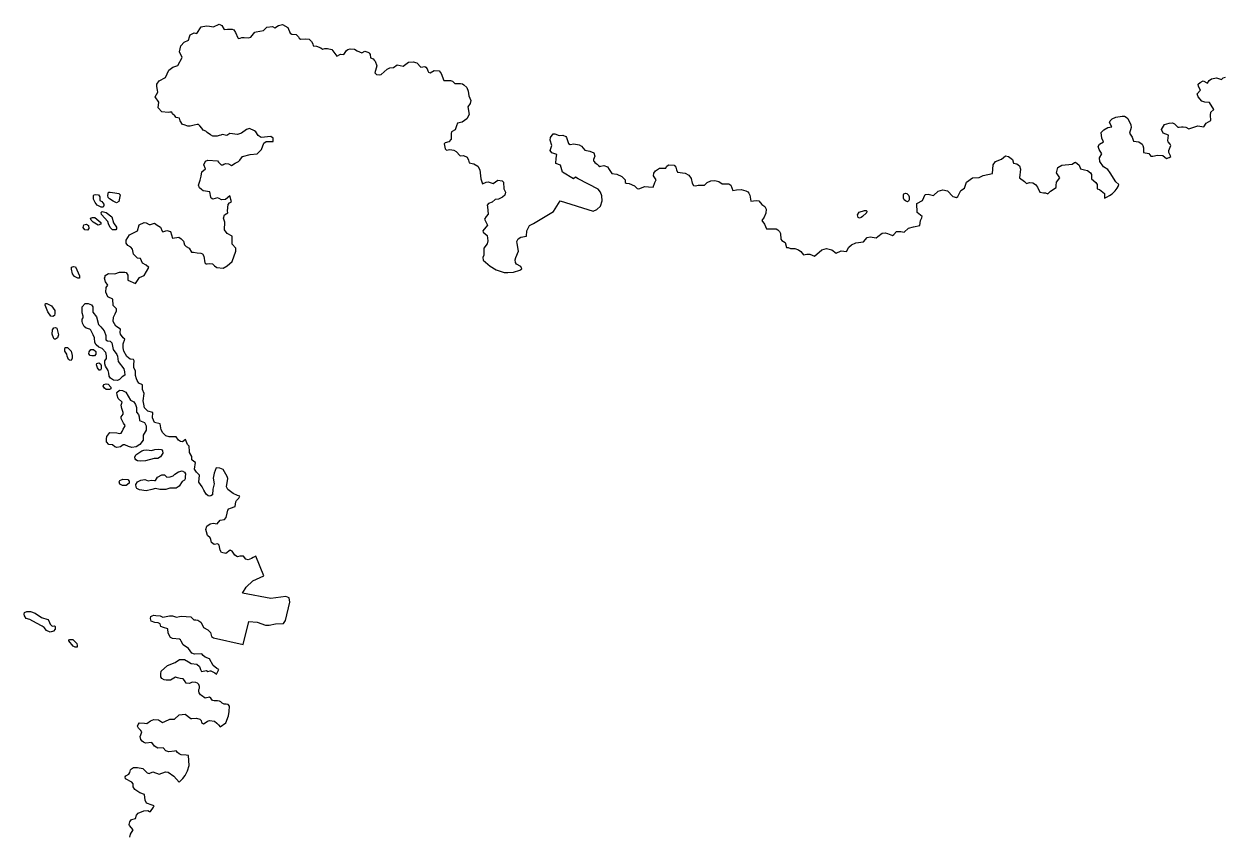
# Model space of a CAD drawing. Header units: inches. Extents: x -62624 to 51363, y -122611 to -15713.
# Drawn here: x -7238 to -5221, y -115060 to -113694 of the extents above; entities that cross this region are included whole.
import ezdxf

# ---------------------------------------------------------------- set-up
doc = ezdxf.new("R2010")
doc.units = ezdxf.units.IN
doc.header["$MEASUREMENT"] = 0

msp = doc.modelspace()

# ---------------------------------------------------------------- linework, layer by layer
for points in [[(-7060.9, -115060.2), (-7059.6, -115054.9), (-7055.2, -115047.9), (-7061.3, -115040.6), (-7061.7, -115038.6), (-7060.7, -115034.2), (-7057.9, -115030.4), (-7051.1, -115028.4), (-7049.2, -115023.2), (-7046.5, -115019.6), (-7037.1, -115015.9), (-7030.7, -115015.2), (-7027.8, -115017.1), (-7025.8, -115017.1), (-7020.9, -115009.6), (-7020, -115007.6), (-7023.3, -115006.2), (-7032.9, -115002.8), (-7035.2, -114997.7), (-7036, -114988.1), (-7044.1, -114985.5), (-7052.3, -114980.1), (-7055, -114975.4), (-7055.1, -114970.4), (-7057.1, -114967.7), (-7067.9, -114962.1), (-7068.3, -114958.9), (-7067.3, -114956.8), (-7062.1, -114953.9), (-7060.8, -114951.1), (-7059.3, -114946.8), (-7057.7, -114945.2), (-7054.6, -114942.7), (-7047.7, -114942.7), (-7038.7, -114944.5), (-7035.8, -114947.4), (-7031.4, -114952.1), (-7028.3, -114953.3), (-7022.1, -114950.2), (-7011.5, -114954), (-7000.8, -114950.2), (-6996.5, -114950.8), (-6986.5, -114957.7), (-6978.1, -114967.7), (-6971.8, -114961.7), (-6967.6, -114956.2), (-6963.8, -114948.8), (-6961, -114939.6), (-6961.9, -114922.6), (-6966.1, -114922.3), (-6974.7, -114921.5), (-6977.9, -114920.2), (-6980.4, -114917.6), (-6983.1, -114915.2), (-6985.7, -114915.7), (-6995.2, -114916.6), (-7000.1, -114914.8), (-7004.7, -114909.8), (-7013.5, -114910.6), (-7019.5, -114907.1), (-7023.9, -114901.1), (-7034.1, -114902.2), (-7037.6, -114900.2), (-7039.8, -114898.5), (-7042, -114895.8), (-7043.1, -114891), (-7042, -114888.3), (-7040.4, -114883), (-7042, -114880.8), (-7046, -114876.7), (-7048, -114873.4), (-7046.9, -114870.7), (-7044.4, -114868.2), (-7035.8, -114868.3), (-7031.9, -114869.1), (-7025.8, -114864.5), (-7020.3, -114862.5), (-7012.6, -114862.7), (-7005.8, -114867.1), (-7002, -114865.8), (-6993.7, -114861.9), (-6985.5, -114861.6), (-6978, -114854.4), (-6967.8, -114853.1), (-6958.1, -114860.8), (-6956.4, -114860.8), (-6948.9, -114860), (-6943.3, -114861.5), (-6940.8, -114863.8), (-6940.2, -114867.1), (-6938.9, -114868.4), (-6936.8, -114869.5), (-6934.2, -114867.9), (-6930.3, -114865.4), (-6926.7, -114863.9), (-6918.3, -114865.2), (-6914.7, -114868.3), (-6911.5, -114871.3), (-6908.7, -114874.7), (-6899.6, -114868.2), (-6895.2, -114855.9), (-6893.9, -114848.7), (-6893.3, -114839.8), (-6895.8, -114837.1), (-6898.8, -114836.7), (-6902.4, -114836.4), (-6905.7, -114835.1), (-6907.6, -114832.8), (-6910.3, -114831.3), (-6913.4, -114831), (-6918.8, -114830.7), (-6921.7, -114830.5), (-6924.9, -114826.7), (-6927, -114824.9), (-6934.1, -114826.6), (-6940.1, -114822.1), (-6941.9, -114820.7), (-6944.3, -114817.6), (-6944.9, -114814.7), (-6945, -114812.1), (-6943.5, -114809.4), (-6943.9, -114807.1), (-6944.6, -114803.7), (-6947.2, -114801.1), (-6950.1, -114800.2), (-6955.9, -114799.8), (-6960.7, -114802.1), (-6965.9, -114801.4), (-6968.8, -114796.9), (-6971.3, -114794), (-6976.2, -114793.7), (-6980.7, -114792.5), (-6984.1, -114791.4), (-6992.2, -114796.2), (-6999.5, -114796.4), (-7003.2, -114795.8), (-7007, -114793.3), (-7008.6, -114790.7), (-7008.8, -114785.7), (-7007.9, -114781.1), (-6997.6, -114771.4), (-6984.3, -114766.6), (-6977.3, -114761.4), (-6968.6, -114761.7), (-6961.9, -114765.2), (-6957.6, -114768.3), (-6948.2, -114769.6), (-6943.4, -114773.4), (-6942.1, -114778.1), (-6940.1, -114781.4), (-6932, -114780.2), (-6929.5, -114781.5), (-6925.7, -114780.8), (-6924.5, -114780.8), (-6917.7, -114783.9), (-6915, -114786.2), (-6911.4, -114778.4), (-6914.6, -114776.5), (-6920.8, -114771.8), (-6926.6, -114760.4), (-6933.9, -114757.6), (-6937.6, -114754.6), (-6939.8, -114752), (-6952.3, -114752.7), (-6956.8, -114750.6), (-6962, -114743.1), (-6971.3, -114736.6), (-6974.4, -114730.8), (-6975.7, -114728.3), (-6977.5, -114727.1), (-6988.8, -114726.4), (-6992.5, -114724.6), (-6996.3, -114717), (-6996.9, -114710.1), (-7004.4, -114707.7), (-7008.7, -114705.8), (-7010, -114701.4), (-7013.1, -114700.1), (-7018.8, -114699.5), (-7025.1, -114697.3), (-7026.2, -114692.6), (-7025.6, -114689.5), (-7023.1, -114688.3), (-7020.2, -114687.2), (-7016.9, -114687.6), (-7010, -114688.3), (-7005, -114690.2), (-6999.4, -114689.5), (-6994.3, -114688.2), (-6989, -114688.4), (-6982.5, -114690.2), (-6977.5, -114689.5), (-6973.8, -114688.7), (-6958.4, -114689.7), (-6953.4, -114694.6), (-6950, -114694.6), (-6946.3, -114695.2), (-6941.3, -114699), (-6938.8, -114703.9), (-6936.9, -114707.7), (-6929.4, -114711.5), (-6925, -114715.9), (-6923.5, -114722.8), (-6920.3, -114725.1), (-6870.5, -114736.1), (-6860.6, -114697.8), (-6846.7, -114699), (-6832.6, -114704), (-6826.4, -114704), (-6816, -114701.5), (-6802.4, -114700.9), (-6799.3, -114696), (-6791.9, -114665.2), (-6793.2, -114658.1), (-6798.7, -114655.7), (-6823.9, -114659), (-6871.7, -114649.8), (-6865.2, -114640), (-6854, -114629.6), (-6835.9, -114620.7), (-6849.1, -114587.9), (-6853.7, -114590.1), (-6856.4, -114591.8), (-6861.8, -114594), (-6866.1, -114592.8), (-6869.9, -114587.6), (-6876, -114587.9), (-6880.1, -114588.9), (-6884.5, -114586.2), (-6888.7, -114579.6), (-6891.9, -114578), (-6899.3, -114583.3), (-6906.9, -114581.9), (-6908.7, -114577.7), (-6910.6, -114569.5), (-6913.1, -114567), (-6919.2, -114568.2), (-6923.7, -114565.1), (-6924.8, -114559.7), (-6926, -114557.3), (-6930.2, -114553.4), (-6931.8, -114547.2), (-6933.1, -114543.3), (-6931.2, -114537.7), (-6925.6, -114533.3), (-6920.8, -114532.4), (-6914, -114533.6), (-6908.7, -114527.5), (-6901.6, -114526.1), (-6898.7, -114522.7), (-6897.2, -114515.8), (-6896.1, -114510.6), (-6894.3, -114508.3), (-6891.6, -114507.4), (-6883.7, -114504.5), (-6882.6, -114496.6), (-6881.4, -114494.5), (-6879.8, -114492.5), (-6877.5, -114490.3), (-6875.9, -114487.3), (-6879.9, -114485.8), (-6887.4, -114482.7), (-6896.1, -114475.8), (-6898.3, -114471.6), (-6895.9, -114457.2), (-6897.4, -114453.9), (-6904.2, -114442), (-6909.8, -114440.1), (-6915.7, -114439.6), (-6919, -114448.4), (-6920.6, -114456.6), (-6918.8, -114466.3), (-6921.1, -114475.5), (-6921.6, -114484.7), (-6924.5, -114486.4), (-6926.7, -114487), (-6929.3, -114486.4), (-6932.4, -114483.9), (-6936.3, -114476.9), (-6939.2, -114471.4), (-6944.9, -114463.3), (-6943.6, -114452), (-6948.6, -114447), (-6952.3, -114441.5), (-6950.6, -114430.7), (-6953.3, -114428.6), (-6956.3, -114426.2), (-6956.3, -114420.4), (-6960.4, -114413.8), (-6960.4, -114412), (-6961, -114403.2), (-6963.8, -114400.4), (-6967.3, -114392), (-6972, -114395.9), (-6975.8, -114395), (-6979.2, -114393), (-6982.6, -114387.1), (-6994.5, -114387.1), (-7000.2, -114385.8), (-7005.4, -114380.8), (-7008.1, -114375.6), (-7009.6, -114365.7), (-7019.1, -114363.1), (-7022.8, -114355.7), (-7022, -114346.7), (-7030.3, -114344.4), (-7035.9, -114338.6), (-7037.2, -114332.5), (-7038.5, -114326.9), (-7036.6, -114314.4), (-7039.6, -114308.1), (-7039.5, -114299.9), (-7045.5, -114297), (-7048.4, -114292.5), (-7049.7, -114290), (-7050.9, -114284.4), (-7050.9, -114276.9), (-7054.1, -114270.7), (-7053.7, -114265.7), (-7053.5, -114259.7), (-7054.6, -114257.5), (-7059.9, -114256.7), (-7065.5, -114252.5), (-7070.9, -114243.7), (-7071.6, -114238.1), (-7071.9, -114230.9), (-7069, -114223.1), (-7072.1, -114221.2), (-7076.5, -114214.9), (-7076.9, -114212.2), (-7076.5, -114206.4), (-7084, -114201.2), (-7088.4, -114193.3), (-7088.3, -114186.2), (-7085.2, -114180.6), (-7083.2, -114175.5), (-7083.2, -114172.5), (-7088.6, -114166.8), (-7089.1, -114156.2), (-7097.9, -114152.4), (-7101.1, -114144.5), (-7100.2, -114136.6), (-7097.7, -114132.7), (-7101.6, -114126.9), (-7103, -114121), (-7102.3, -114118.2), (-7102, -114116.2), (-7096.7, -114112.8), (-7085.8, -114113.7), (-7078.2, -114110.5), (-7068.9, -114110.6), (-7066.9, -114111.4), (-7064.3, -114115.8), (-7063.9, -114119.8), (-7063.8, -114124.3), (-7051.4, -114130), (-7044.5, -114119.9), (-7036.7, -114116.1), (-7028.9, -114103.1), (-7033.3, -114098.7), (-7039.3, -114095.6), (-7042.6, -114087.7), (-7047.9, -114087.4), (-7054.4, -114080.4), (-7056.4, -114071.8), (-7059.2, -114068.9), (-7063.9, -114065.6), (-7066.7, -114061.9), (-7067, -114056.8), (-7061.4, -114048), (-7047.6, -114041.2), (-7045.1, -114031.2), (-7036.4, -114027.4), (-7033.2, -114028), (-7028.4, -114030.4), (-7025.7, -114030.6), (-7019.5, -114028.1), (-7014.5, -114031.8), (-7008.9, -114035), (-7006.4, -114041.9), (-7005.1, -114042.8), (-6998.4, -114040.7), (-6992.6, -114042.5), (-6988.9, -114053.3), (-6978.2, -114051.9), (-6974.6, -114054.8), (-6970.6, -114058.7), (-6968.9, -114065), (-6966.3, -114067.6), (-6961.2, -114070.4), (-6957.1, -114077.1), (-6953.9, -114076.9), (-6947.7, -114078.4), (-6941.3, -114078.6), (-6938.8, -114080.1), (-6936.6, -114083.9), (-6934.6, -114095), (-6933, -114096.5), (-6931, -114096.5), (-6927.1, -114096), (-6922.1, -114096.9), (-6918.2, -114099.8), (-6914.7, -114102.9), (-6903.9, -114103.8), (-6897.4, -114100.2), (-6888.9, -114092.6), (-6882.5, -114075.6), (-6882.8, -114070.4), (-6889, -114063.8), (-6888.7, -114050.3), (-6897, -114045.9), (-6901.8, -114039.7), (-6901.3, -114026.6), (-6903.5, -114019.7), (-6901.8, -114014.5), (-6896.3, -114011), (-6896.4, -114007.5), (-6895.7, -113996.9), (-6893.3, -113994.4), (-6890.1, -113992.5), (-6892.6, -113982.5), (-6900.1, -113988.5), (-6906.8, -113989.3), (-6910.8, -113986.7), (-6913.2, -113985.9), (-6921.3, -113987.9), (-6923.9, -113986.6), (-6924.5, -113984.4), (-6926.3, -113975.6), (-6937.6, -113973.8), (-6940.1, -113971.9), (-6943.5, -113969.1), (-6945.1, -113964.4), (-6942.5, -113956.2), (-6940.7, -113949.4), (-6939.7, -113942.1), (-6933.8, -113936.9), (-6936.3, -113930.6), (-6933.8, -113924.4), (-6929.4, -113922.5), (-6913.2, -113923.8), (-6911.9, -113925.6), (-6907.2, -113930.2), (-6904.6, -113930.4), (-6902.6, -113929.4), (-6899.4, -113928.1), (-6895.1, -113928.8), (-6890, -113931.2), (-6883.6, -113927.8), (-6878.2, -113925), (-6875.7, -113922.6), (-6871.2, -113916.6), (-6858.6, -113912.7), (-6846.6, -113911.9), (-6839.5, -113904.4), (-6835.8, -113894), (-6831.8, -113891.4), (-6819.8, -113891), (-6819.9, -113888.4), (-6820.1, -113885.7), (-6824, -113882.5), (-6839.9, -113884.2), (-6845.1, -113880.8), (-6848.8, -113875.1), (-6851.2, -113873), (-6859.8, -113869.2), (-6864.5, -113870.8), (-6873, -113877.1), (-6879.8, -113879.5), (-6892.9, -113877.8), (-6898, -113880.9), (-6905.5, -113879.5), (-6908.1, -113880.5), (-6910.7, -113881.3), (-6913.8, -113881.9), (-6921.3, -113881.9), (-6925, -113880), (-6930.7, -113876.2), (-6933.1, -113873.7), (-6937.6, -113872.2), (-6940, -113868.7), (-6943, -113864.8), (-6945.3, -113862.6), (-6947.7, -113862.4), (-6952.5, -113863.7), (-6959.4, -113865.5), (-6963.1, -113865.6), (-6969.4, -113863.1), (-6972.5, -113862.5), (-6976.2, -113856.2), (-6977.5, -113851.8), (-6983.1, -113850.6), (-6985, -113848.1), (-6989, -113844.5), (-6990.3, -113842), (-6993.5, -113841.9), (-6996.2, -113842.4), (-7007.1, -113841), (-7012.9, -113834.3), (-7012.2, -113825.1), (-7018.4, -113816), (-7013.8, -113808.5), (-7014.3, -113804.9), (-7015.6, -113798.9), (-7015.6, -113794.9), (-7011.2, -113789.3), (-7000.6, -113783.7), (-6994.9, -113771.2), (-6988.4, -113766.2), (-6979.8, -113763.6), (-6973, -113749.9), (-6977.4, -113740.6), (-6974.9, -113730.5), (-6969.3, -113724.3), (-6962.4, -113720.6), (-6960.5, -113715.5), (-6959.3, -113711.8), (-6952.4, -113708.7), (-6948.3, -113709.4), (-6948.1, -113709.4), (-6940.6, -113698.6), (-6932, -113696.7), (-6926.8, -113697.5), (-6919.9, -113698.7), (-6910.5, -113693.7), (-6906.2, -113696.2), (-6902.4, -113702.7), (-6896.8, -113702.2), (-6888.7, -113702.3), (-6886.2, -113703.7), (-6883.1, -113708.1), (-6879.3, -113716.9), (-6878.1, -113718.1), (-6875.6, -113717.5), (-6872.3, -113716.5), (-6868.6, -113716.4), (-6861.4, -113717), (-6857.5, -113715.6), (-6850.6, -113707.5), (-6848.7, -113706.9), (-6836.2, -113704.4), (-6833.1, -113701.3), (-6830.6, -113698.8), (-6821.1, -113698.1), (-6817.1, -113700.2), (-6811.2, -113696.3), (-6804, -113694.8), (-6795.2, -113699.6), (-6791.2, -113709.1), (-6788.7, -113710.7), (-6781.2, -113711.3), (-6778.7, -113714.4), (-6777.5, -113715), (-6776.2, -113717.5), (-6774, -113719.1), (-6766.3, -113718.5), (-6759.4, -113719.4), (-6755.6, -113723.2), (-6753.4, -113727.3), (-6752.7, -113730.3), (-6746.9, -113730.8), (-6740, -113733.8), (-6737.1, -113736.1), (-6733.1, -113735.1), (-6728.9, -113734.6), (-6721.3, -113736.3), (-6713.1, -113747.6), (-6707.1, -113744.3), (-6701.3, -113745.1), (-6696.9, -113738.2), (-6694.4, -113736.4), (-6690.5, -113735.3), (-6683.2, -113735.8), (-6678.9, -113738.6), (-6671.3, -113742), (-6666, -113739.1), (-6660.7, -113740.8), (-6658.8, -113741.9), (-6657.9, -113743.1), (-6657.1, -113745.2), (-6656.3, -113750.8), (-6651.8, -113752.4), (-6650.1, -113754.5), (-6648.8, -113756.1), (-6645.6, -113764), (-6649.4, -113775.8), (-6646.6, -113778.7), (-6641.3, -113778.9), (-6638.4, -113778.6), (-6628.3, -113769.6), (-6624.1, -113767.5), (-6617.6, -113766.9), (-6611.8, -113762.3), (-6601.6, -113764.6), (-6592.5, -113757.9), (-6585.1, -113757.1), (-6578.7, -113758.8), (-6572.1, -113766.1), (-6565.3, -113765.2), (-6563.6, -113766.5), (-6561.4, -113769), (-6560.3, -113772.2), (-6558.9, -113774.6), (-6556.4, -113775.9), (-6549.5, -113772.1), (-6540.9, -113772.5), (-6537.8, -113776.9), (-6533.3, -113788.4), (-6522.4, -113788.5), (-6518.5, -113789.8), (-6514.7, -113793.6), (-6512, -113793.4), (-6505.2, -113793.4), (-6502, -113794.1), (-6499.5, -113795.9), (-6494.8, -113800.6), (-6492.7, -113806.5), (-6491.2, -113814.6), (-6487.7, -113822.2), (-6488.9, -113827.1), (-6493.1, -113832.8), (-6490.9, -113845.8), (-6494.9, -113853.1), (-6502.8, -113858.5), (-6510.6, -113860.4), (-6512.1, -113864.6), (-6514.5, -113871.7), (-6520.3, -113875), (-6521.2, -113877.8), (-6521, -113887.3), (-6525, -113891.6), (-6531, -113893.5), (-6532.7, -113895.3), (-6531, -113903.4), (-6529, -113905.9), (-6523.1, -113904.6), (-6516.5, -113905.9), (-6512.7, -113907.8), (-6505.7, -113915), (-6500.4, -113914.4), (-6494, -113917.2), (-6491.7, -113922.3), (-6490.9, -113927.2), (-6483.2, -113928.4), (-6476.1, -113932.8), (-6472.8, -113939), (-6471.1, -113953.8), (-6468.4, -113962), (-6462.4, -113959.5), (-6459, -113959.1), (-6450.3, -113961.6), (-6442.8, -113956), (-6435.3, -113957.2), (-6433, -113959.3), (-6432.8, -113970.4), (-6430, -113976.4), (-6430.7, -113981.5), (-6434.7, -113984.7), (-6441.6, -113987.8), (-6447.1, -113988.7), (-6451.9, -113993.1), (-6458.4, -113995.4), (-6460.7, -113997.9), (-6460.1, -114001.1), (-6458.9, -114013), (-6462.2, -114017.2), (-6465.3, -114021.6), (-6460, -114031.9), (-6467.9, -114041), (-6467.1, -114043.4), (-6460.8, -114049), (-6459.3, -114058.2), (-6460.4, -114062.9), (-6466, -114070.4), (-6466, -114078.5), (-6466, -114082.2), (-6467.9, -114086), (-6467.3, -114090.4), (-6455.4, -114100.4), (-6445.3, -114106.8), (-6431.8, -114111.4), (-6426, -114111.1), (-6416.1, -114110.5), (-6405.8, -114107.6), (-6402.4, -114105), (-6403.9, -114101.2), (-6411.2, -114097.5), (-6412.9, -114094.2), (-6413.3, -114089.9), (-6412.3, -114086), (-6407.9, -114075.4), (-6410.4, -114062.3), (-6410.5, -114058.9), (-6408.5, -114054.8), (-6404, -114052), (-6394.4, -114050.3), (-6393.8, -114041.4), (-6389.3, -114032.2), (-6382.8, -114028.8), (-6348.9, -114008.9), (-6337.9, -113990.6), (-6282.3, -114008), (-6276.2, -114005.3), (-6270, -113999.6), (-6267.4, -113990.7), (-6268, -113982.7), (-6270, -113976.3), (-6274.1, -113971.1), (-6307.9, -113953.7), (-6312.3, -113950.8), (-6315.4, -113953.7), (-6334.3, -113942.7), (-6337.2, -113931), (-6345.2, -113928.2), (-6344.6, -113919.1), (-6343.6, -113912.9), (-6351.8, -113910.3), (-6354.7, -113906), (-6351.9, -113897.6), (-6354.9, -113889.1), (-6354, -113884.2), (-6349.9, -113878.2), (-6346.9, -113878.3), (-6339.8, -113881.3), (-6333.4, -113880.4), (-6328.5, -113882.8), (-6327.2, -113884.4), (-6324, -113894.3), (-6321.3, -113896.2), (-6314.9, -113895.1), (-6305.9, -113896.7), (-6302.2, -113899.2), (-6296.6, -113905.5), (-6288.3, -113907.5), (-6281.6, -113910.4), (-6279.5, -113915.6), (-6282, -113921.6), (-6282.2, -113923.6), (-6281, -113924.8), (-6279.6, -113926.4), (-6277.3, -113928.2), (-6275.7, -113929), (-6273.5, -113931.5), (-6271.5, -113933.2), (-6269.5, -113932.6), (-6264.7, -113931.4), (-6258.5, -113933.6), (-6255.4, -113938), (-6251.4, -113944.7), (-6242.5, -113946.1), (-6234.1, -113949.8), (-6228.5, -113955.5), (-6228.5, -113959.9), (-6227.3, -113961.1), (-6222.3, -113961.8), (-6212.9, -113965.5), (-6208.5, -113969.9), (-6205.6, -113970.9), (-6196, -113967), (-6189.5, -113967.3), (-6182, -113967.6), (-6178.8, -113959.8), (-6176.7, -113955.4), (-6181.2, -113948.8), (-6180.9, -113944.1), (-6177.9, -113940.5), (-6171, -113936.2), (-6160.7, -113935.8), (-6159.1, -113933), (-6156, -113930.5), (-6146.5, -113931), (-6143.7, -113934.2), (-6142.3, -113938.7), (-6140.7, -113942.7), (-6127.8, -113944.4), (-6122, -113947.6), (-6117.8, -113953.1), (-6116.5, -113961.4), (-6114.2, -113964.9), (-6111.3, -113965.4), (-6108.3, -113965.3), (-6106, -113964.3), (-6095.4, -113964.3), (-6091.3, -113960.2), (-6091.1, -113960), (-6084.8, -113957.1), (-6078.2, -113956.6), (-6071.7, -113958.5), (-6066.1, -113962.5), (-6054.8, -113962.5), (-6051.1, -113964.4), (-6047.9, -113973.7), (-6041.7, -113972.5), (-6034.2, -113971.7), (-6025.9, -113974.2), (-6022.8, -113975.9), (-6021, -113978.1), (-6019.3, -113981.4), (-6018, -113991.5), (-6009, -113990.3), (-6004.3, -113990.7), (-5999.1, -113996.9), (-5994.3, -114000.1), (-5992.1, -114004.8), (-5992.7, -114011.4), (-5995.5, -114018.2), (-5999.3, -114023.8), (-5995, -114030.3), (-5991.4, -114037.7), (-5978.9, -114037.7), (-5975, -114038.1), (-5972.4, -114039.5), (-5969.8, -114042.3), (-5968.1, -114045.7), (-5967.4, -114055.1), (-5965.9, -114057.4), (-5959.9, -114060.7), (-5958.1, -114069.5), (-5955, -114069.5), (-5951.2, -114070.7), (-5946.2, -114070.7), (-5943.7, -114070.8), (-5937.4, -114073.4), (-5933.7, -114075.8), (-5929.5, -114081.5), (-5923.7, -114080.7), (-5918.8, -114080.6), (-5910.6, -114083.9), (-5898.3, -114073.2), (-5890.8, -114070.9), (-5881.7, -114073.3), (-5874.4, -114078.9), (-5866.2, -114075.1), (-5857.2, -114075.8), (-5853.3, -114068.5), (-5848.7, -114064.6), (-5841.3, -114061.2), (-5828.7, -114059.5), (-5822.1, -114052.3), (-5817.3, -114051.4), (-5807.1, -114053.2), (-5804.4, -114050.8), (-5796.9, -114045.3), (-5792, -114044.4), (-5788.1, -114045.8), (-5779.6, -114049), (-5777.8, -114047.6), (-5773, -114042.3), (-5765.6, -114042.3), (-5760, -114043.4), (-5752.8, -114037), (-5744.6, -114034.3), (-5733.7, -114032.1), (-5733, -114023.7), (-5730.4, -114019.2), (-5730, -114017.2), (-5738.5, -114010.3), (-5738.7, -113995.2), (-5729.2, -113990.3), (-5725, -113980.2), (-5719.9, -113979.4), (-5711.2, -113982.1), (-5703, -113974.7), (-5695, -113972.1), (-5687.3, -113974.2), (-5678.2, -113983.7), (-5672.1, -113985.1), (-5670, -113983.4), (-5665.2, -113973.4), (-5658.7, -113969.6), (-5655.3, -113959.2), (-5645.4, -113952.2), (-5634.1, -113951.6), (-5627.8, -113948), (-5612, -113945), (-5611, -113930.2), (-5606.9, -113924.6), (-5596.7, -113921), (-5590.2, -113915.3), (-5585.1, -113916.6), (-5578, -113921.1), (-5576.6, -113927.8), (-5570.8, -113928.7), (-5566.7, -113931.9), (-5565.1, -113937.8), (-5566.3, -113952.2), (-5558.2, -113958.4), (-5555, -113961.6), (-5549.6, -113960.1), (-5544.2, -113960.5), (-5539.4, -113963.5), (-5536, -113968.1), (-5532.6, -113976), (-5526.3, -113977.2), (-5522.8, -113977.6), (-5518.8, -113979.1), (-5514.2, -113974.6), (-5504.7, -113968.5), (-5504.8, -113965.2), (-5504.4, -113959.7), (-5498.8, -113952.2), (-5504.1, -113943.8), (-5502.1, -113934.7), (-5495.6, -113931), (-5478.1, -113929.1), (-5474.4, -113926.4), (-5472.6, -113926.1), (-5466.2, -113930.7), (-5464.2, -113936.9), (-5457.4, -113938.6), (-5452.2, -113940), (-5447.2, -113943.7), (-5445.4, -113946.8), (-5445.7, -113954.1), (-5438.2, -113959.8), (-5436.2, -113963.3), (-5436.3, -113970.4), (-5432.4, -113971.6), (-5423.9, -113978.4), (-5423.6, -113986.1), (-5419.5, -113984.1), (-5415.2, -113982), (-5411.1, -113978.8), (-5405.7, -113974.1), (-5402.5, -113969.4), (-5400.7, -113966.8), (-5399.5, -113963.6), (-5404.8, -113958.9), (-5414.5, -113943.5), (-5418.2, -113937.9), (-5425.4, -113933.5), (-5431.5, -113924.6), (-5431.9, -113918.5), (-5428.2, -113911.6), (-5432.5, -113904.8), (-5434.4, -113899.8), (-5432, -113895.8), (-5425.6, -113891.5), (-5428.2, -113885.4), (-5429.4, -113876), (-5425, -113871.3), (-5417.9, -113867.7), (-5411.6, -113866.5), (-5415.1, -113859.1), (-5414.4, -113856.6), (-5410.7, -113852.9), (-5404.5, -113850.5), (-5393.9, -113848.5), (-5390, -113848.5), (-5387.2, -113850.3), (-5384.6, -113852.3), (-5379.4, -113863.2), (-5378.7, -113867.4), (-5381.9, -113877.3), (-5377.5, -113884.1), (-5375.1, -113890.8), (-5366.3, -113891.7), (-5360.7, -113895.4), (-5359.5, -113897.9), (-5358.2, -113902), (-5358.2, -113909.8), (-5349.5, -113911.1), (-5345.8, -113915.6), (-5342.6, -113916), (-5335, -113914), (-5325.7, -113914.8), (-5319.5, -113919.9), (-5315.2, -113918.1), (-5312.6, -113916.1), (-5315.6, -113909.6), (-5315.7, -113906.1), (-5312.3, -113897.9), (-5313.2, -113895.5), (-5316.6, -113891.5), (-5317.6, -113889.2), (-5316.3, -113880.3), (-5325.4, -113877.1), (-5328.2, -113871), (-5323.1, -113862.8), (-5315.3, -113860.1), (-5309.8, -113859.9), (-5306.3, -113861.7), (-5301.9, -113865.8), (-5300.6, -113867.1), (-5298.1, -113867.1), (-5294.7, -113866.6), (-5291.9, -113866.7), (-5286.9, -113867.3), (-5282, -113869.8), (-5267, -113864.8), (-5257, -113866.7), (-5252.9, -113860.1), (-5245.4, -113855.8), (-5245.9, -113847), (-5245, -113842), (-5240.3, -113837.6), (-5247.6, -113825.5), (-5255.5, -113825.3), (-5260.3, -113823.3), (-5266.5, -113816.3), (-5268.2, -113810.9), (-5262.7, -113804.8), (-5265.7, -113798.6), (-5266.3, -113794.8), (-5263.3, -113791.8), (-5258, -113789.1), (-5250.6, -113792.9), (-5248.2, -113788.5), (-5243.8, -113786.1), (-5235.5, -113784.3), (-5227.2, -113786.8), (-5224.3, -113784.4), (-5220.7, -113783)], [(-7097.4, -113982.1), (-7096.7, -113976.4), (-7093.6, -113976), (-7086.1, -113977.5), (-7078.9, -113978.3), (-7077, -113980.9), (-7079.2, -113991.9), (-7083.1, -113994.2), (-7088.7, -113991.2), (-7095.1, -113987.7), (-7097, -113985.5), (-7097.4, -113982.1)], [(-5761.6, -113983.9), (-5761.3, -113980.9), (-5760.5, -113978.9), (-5758.2, -113977.7), (-5755.8, -113978.3), (-5752.8, -113981.2), (-5752, -113984), (-5751.6, -113989.2), (-5752.9, -113991.5), (-5754.8, -113992.3), (-5757.8, -113990.9), (-5760, -113988.9), (-5761.3, -113986.2), (-5761.6, -113983.9)], [(-7121.9, -113982.6), (-7120.9, -113980.6), (-7118, -113980), (-7113.4, -113980.9), (-7111.1, -113983.9), (-7110.8, -113987.1), (-7111.1, -113990.1), (-7107.6, -113992), (-7104.6, -113996.6), (-7104.6, -113998.9), (-7105.6, -114001.2), (-7108.9, -114001.5), (-7115.4, -113998.2), (-7119, -113993.7), (-7121.9, -113987.8), (-7121.9, -113982.6)], [(-7126.8, -114020.1), (-7123.6, -114018.8), (-7119.3, -114019.1), (-7109.6, -114027), (-7109.6, -114029.9), (-7113.8, -114031.5), (-7122.3, -114026.6), (-7125.8, -114023.1), (-7126.8, -114020.1)], [(-7108.9, -114010.7), (-7106.9, -114009), (-7100.7, -114010.3), (-7090.9, -114017.5), (-7088, -114027.6), (-7082.8, -114034.8), (-7082.8, -114038.1), (-7084.4, -114039.4), (-7089.7, -114039.4), (-7093.6, -114035.4), (-7096.5, -114029.2), (-7097.8, -114025.3), (-7108.2, -114013.9), (-7108.9, -114010.7)], [(-5838.4, -114014.4), (-5836, -114010), (-5826.7, -114006.9), (-5823.8, -114007.1), (-5822.9, -114008.2), (-5823.2, -114010.9), (-5830, -114017.3), (-5832.5, -114018.6), (-5835.3, -114019.7), (-5837.6, -114018.6), (-5838.2, -114016.6), (-5838.4, -114014.4)], [(-7138.9, -114035.4), (-7137.9, -114031.2), (-7133.7, -114030.2), (-7130.1, -114032.1), (-7129.8, -114037.4), (-7131.7, -114040), (-7136, -114039.7), (-7138.9, -114035.4)], [(-7158.6, -114105.7), (-7158.6, -114102.5), (-7155.1, -114101.1), (-7152, -114101.9), (-7145.4, -114117.1), (-7145.4, -114120.6), (-7148.2, -114120.6), (-7153.7, -114117.8), (-7157.2, -114113.3), (-7158.6, -114105.7)], [(-7202.7, -114166.4), (-7202.4, -114163.6), (-7199.9, -114163.3), (-7192.3, -114167.4), (-7186.4, -114175.1), (-7186.4, -114180.3), (-7187.4, -114183.4), (-7189.9, -114185.1), (-7193.4, -114184.5), (-7198.6, -114177.5), (-7202.7, -114166.4)], [(-7140.9, -114193), (-7140.6, -114189.5), (-7138.8, -114187.5), (-7138.8, -114184.7), (-7140.5, -114179.1), (-7140.9, -114169), (-7135.7, -114163.5), (-7130.5, -114163.5), (-7125.2, -114165.6), (-7122.8, -114169.1), (-7122.8, -114177.7), (-7116.6, -114185.7), (-7113.5, -114198.6), (-7109.6, -114202.4), (-7103.7, -114209), (-7101, -114217.3), (-7101, -114224.3), (-7098.2, -114226), (-7093.7, -114226.7), (-7090.9, -114229.5), (-7088.9, -114240.9), (-7082.6, -114248.9), (-7081.6, -114251.7), (-7080.2, -114260.7), (-7070.5, -114273.3), (-7069.4, -114278.1), (-7069.1, -114283.7), (-7073.3, -114286.4), (-7077.8, -114291.3), (-7081.3, -114292.7), (-7087.9, -114292), (-7093.4, -114288.9), (-7095.5, -114285.7), (-7095.8, -114280.5), (-7096.9, -114276), (-7101.4, -114268.7), (-7102.7, -114264.5), (-7102.4, -114259.7), (-7099.6, -114255.8), (-7099.6, -114251.3), (-7101, -114245.8), (-7106.9, -114238.8), (-7112.8, -114236.8), (-7117, -114232.9), (-7119.4, -114229.1), (-7120.1, -114220.8), (-7122.5, -114215.9), (-7126.3, -114208.3), (-7127.7, -114206.5), (-7133.9, -114204.8), (-7137.1, -114202), (-7140.2, -114196.5), (-7140.9, -114193)], [(-7191.3, -114215.1), (-7190.6, -114207.5), (-7188.5, -114204), (-7185.7, -114203.7), (-7183.3, -114204.7), (-7180.2, -114216.2), (-7181.9, -114221), (-7185.4, -114223.4), (-7187.5, -114223.1), (-7188.9, -114221), (-7191.3, -114215.1)], [(-7170.1, -114240.1), (-7169.1, -114237), (-7165.6, -114237), (-7159, -114243.3), (-7157.6, -114250.5), (-7157.7, -114255.4), (-7159.4, -114258.9), (-7162.2, -114258.5), (-7163.9, -114257.5), (-7166, -114251.9), (-7166.7, -114248.5), (-7169.8, -114243.3), (-7170.1, -114240.1)], [(-7129.5, -114247.8), (-7129.2, -114244.3), (-7126.4, -114240.9), (-7121.5, -114240.9), (-7117.7, -114244), (-7117.7, -114248.5), (-7119.8, -114251.3), (-7124.3, -114251.3), (-7127.1, -114250.9), (-7129.5, -114247.8)], [(-7116.6, -114266.3), (-7115.9, -114264.2), (-7112.8, -114263.1), (-7110.1, -114264.5), (-7108.7, -114267.7), (-7108.7, -114273.2), (-7110.1, -114275.3), (-7112.1, -114275.3), (-7114.9, -114271.5), (-7116.6, -114266.3)], [(-7105.2, -114302.5), (-7104.2, -114299.7), (-7100.7, -114298.3), (-7096.9, -114298.7), (-7092.7, -114303.9), (-7092.7, -114306.7), (-7095.1, -114308.1), (-7100.7, -114307.7), (-7103.1, -114305.6), (-7105.2, -114302.5)], [(-7100.1, -114390.8), (-7099.4, -114386.8), (-7094.3, -114380.3), (-7082.3, -114380.7), (-7078, -114381.8), (-7075.4, -114381.1), (-7073.6, -114378.5), (-7071.8, -114374.5), (-7068.9, -114369.8), (-7068.5, -114368.4), (-7071.5, -114364.4), (-7075.4, -114356.8), (-7075.4, -114353.5), (-7071.8, -114349.2), (-7071.8, -114346.6), (-7074.3, -114339.8), (-7075, -114334), (-7073.6, -114329.3), (-7080.1, -114323.1), (-7081.9, -114317.6), (-7082.3, -114312.6), (-7078.3, -114309), (-7073.2, -114309.3), (-7067.4, -114312.2), (-7059.8, -114325.6), (-7054, -114328.5), (-7051.1, -114332.9), (-7049.3, -114338), (-7049.3, -114346), (-7046.1, -114349.9), (-7045, -114353.5), (-7044.3, -114359.7), (-7036.3, -114363.3), (-7033.4, -114368.8), (-7033, -114376.4), (-7038.5, -114384.7), (-7038.5, -114393), (-7043.6, -114400.3), (-7050.1, -114404.3), (-7057.3, -114405.4), (-7063.1, -114403.5), (-7068.9, -114400.6), (-7071.8, -114400.6), (-7076.6, -114404.3), (-7082.3, -114405.3), (-7086, -114403.9), (-7089.9, -114401), (-7096.1, -114400.2), (-7099.7, -114395.5), (-7100.1, -114390.8)], [(-7052.2, -114421.4), (-7050.4, -114417.8), (-7040.3, -114410.9), (-7037, -114409.8), (-7032.3, -114409.4), (-7024.3, -114410.5), (-7018.5, -114408.4), (-7011.7, -114408), (-7007.7, -114408.7), (-7005.8, -114410.9), (-7005.5, -114414.9), (-7009.1, -114421.1), (-7013.8, -114424), (-7020, -114424), (-7034.1, -114427.9), (-7042.1, -114428.3), (-7047.9, -114427.9), (-7050.8, -114426.1), (-7051.9, -114424.3), (-7052.2, -114421.4)], [(-7078.7, -114463.1), (-7077.6, -114460.6), (-7072.2, -114458.4), (-7064.2, -114459.2), (-7062, -114462.1), (-7062, -114465), (-7066.8, -114469.3), (-7072.9, -114469.3), (-7077.3, -114466.8), (-7078.7, -114463.1)], [(-7050.5, -114467.5), (-7047.6, -114463.2), (-7042.1, -114460.3), (-7035.6, -114458.8), (-7029.8, -114461.4), (-7024.7, -114460.3), (-7019.3, -114461), (-7017.8, -114460.7), (-7014.2, -114454.9), (-7006.9, -114451.3), (-7002.6, -114451.3), (-6998.6, -114454.9), (-6992.8, -114454.5), (-6987.8, -114453.1), (-6985.2, -114450.2), (-6978.7, -114445.9), (-6972.9, -114444.4), (-6968.9, -114446.6), (-6967.1, -114449.8), (-6967.8, -114454.5), (-6967.8, -114457.8), (-6968.9, -114460.3), (-6972.6, -114462.2), (-6978, -114470.5), (-6983.1, -114473.4), (-6993.5, -114473.8), (-7000.4, -114475.9), (-7010.2, -114475.9), (-7017.5, -114474.4), (-7023.7, -114475.9), (-7033.1, -114478.1), (-7044.7, -114476.6), (-7048.7, -114474.4), (-7050.1, -114471.9), (-7050.5, -114467.5)], [(-7238.4, -114685.3), (-7237.3, -114682.4), (-7233.7, -114680.6), (-7227.5, -114680.6), (-7219.9, -114683.9), (-7209, -114691.2), (-7198.2, -114694.1), (-7196.7, -114696.6), (-7194.5, -114702), (-7191.3, -114705.3), (-7187.3, -114704.9), (-7185.8, -114706), (-7185.9, -114710.4), (-7189.1, -114714), (-7194.2, -114715.5), (-7200.4, -114712.9), (-7204.7, -114707.8), (-7208, -114705.7), (-7217.4, -114700.6), (-7228.6, -114694.4), (-7234.8, -114692.6), (-7237.3, -114688.2), (-7238.4, -114685.3)], [(-7163.1, -114730.3), (-7163.1, -114728.4), (-7161.3, -114727.8), (-7156.6, -114727.8), (-7149.7, -114734.4), (-7149.1, -114738.1), (-7149.4, -114740.9), (-7152.5, -114740.9), (-7155.7, -114739.1), (-7163.1, -114730.3)]]:
    msp.add_lwpolyline(points)

doc.saveas('drawing.dxf')
